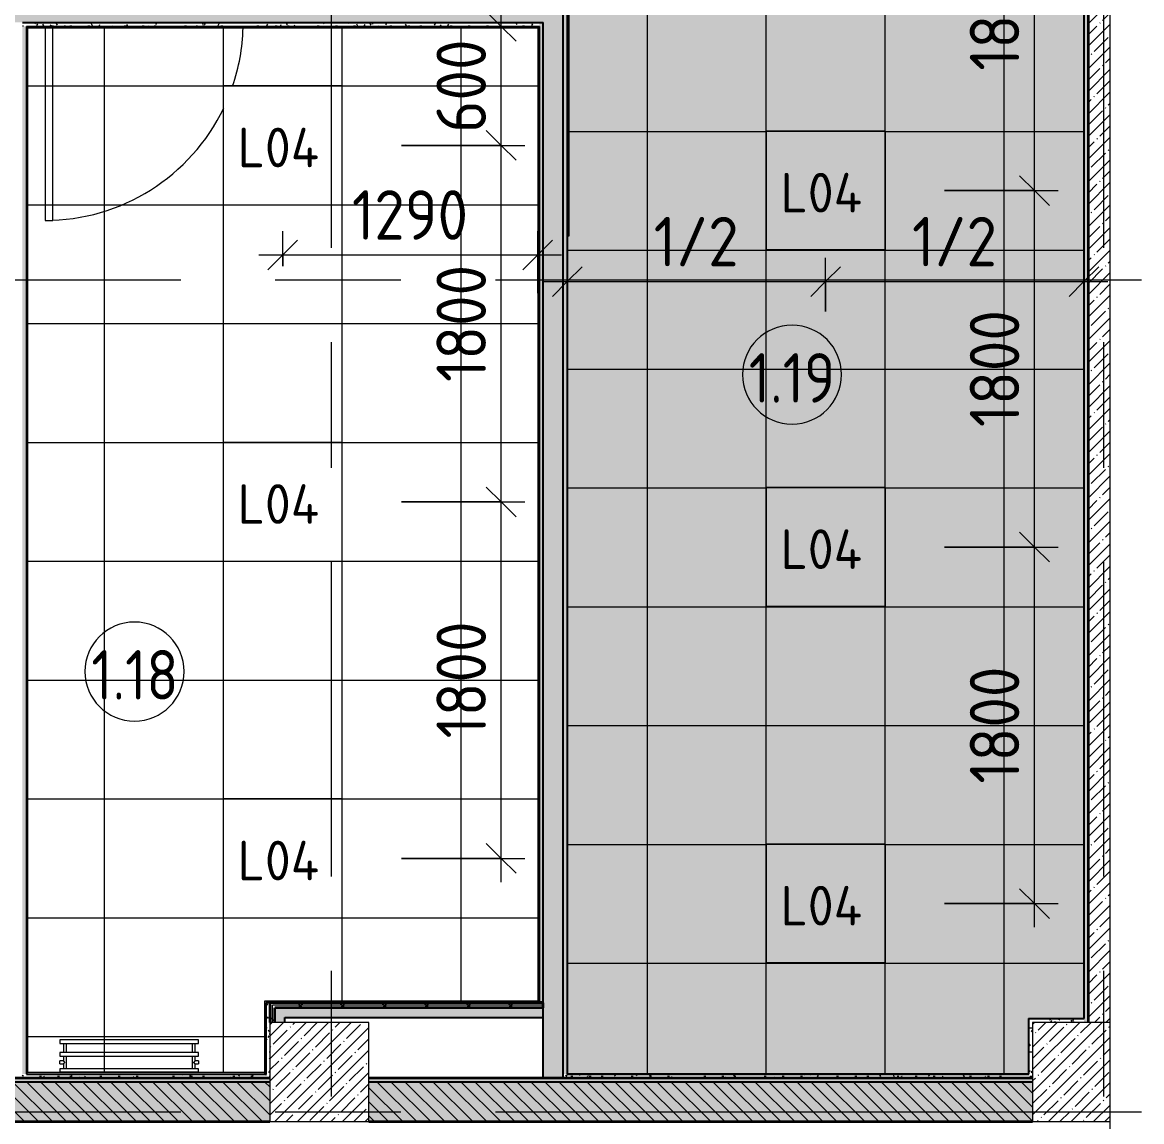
# Model space of a CAD drawing. Header units: millimetres. Extents: x 35802 to 233035, y -8553 to 29000.
# Drawn here: x 79100 to 84750, y 3550 to 9100 of the extents above; entities that cross this region are included whole.
import ezdxf

# ---------------------------------------------------------------- set-up
doc = ezdxf.new("R2010")
doc.units = ezdxf.units.MM
doc.linetypes.add('Осевая', pattern=[3175, 635, -476.25, 1587.5, -476.25])
for name, color, linetype, lineweight in [('A-ANNO-DIMS', 7, 'Continuous', 9), ('A-ANNO-DIMS-100', 7, 'Continuous', 9), ('A-ANNO-NOTE', 7, 'Continuous', 9), ('A-AREA-IDEN', 7, 'Continuous', 9), ('A-CLNG-PATT', 7, 'Continuous', 9), ('A-DETL-GENF', 7, 'Continuous', 9), ('A-DOOR', 7, 'Continuous', 9), ('A-DOOR-1', 7, 'Continuous', 13), ('A-WALL', 7, 'Continuous', 9), ('E-LITE-EQPM-IDEN', 7, 'Continuous', 9), ('I-WALL', 7, 'Continuous', 9), ('M-EQPM', 7, 'Continuous', 9), ('S-COLS', 7, 'Continuous', 9), ('Оси', 7, 'Continuous', 9), ('Оси-2', 7, 'Осевая', 9)]:
    doc.layers.add(name, color=color, linetype=linetype, lineweight=lineweight)
for name, color, linetype, lineweight, true_color in [('A-WALL-1', 7, 'Continuous', 35, 0x3c3c3c), ('A-WALL-2', 7, 'Continuous', 25, 0x3c3c3c), ('A-WALL-FNSH-2', 7, 'Continuous', 13, 0x3c3c3c), ('E-LITE-EQPM-1', 1, 'Continuous', 9, 0xff0000)]:
    doc.layers.add(name, color=color, linetype=linetype, lineweight=lineweight, true_color=true_color)
doc.styles.add('GOST Common', font='GOST_Common.ttf', dxfattribs={"height": 200})
doc.styles.add('GOST Common_1', font='GOST_Common.ttf', dxfattribs={"width": 0.9, "height": 250})
doc.styles.add('ISOCPEUR', font='isocpeur.ttf', dxfattribs={"width": 0.9, "height": 250})
doc.dimstyles.new('ISO-2_5_0_9К_БОЛЬШОЙ', dxfattribs={"dimscale": 304.8, "dimtxt": 248.995294, "dimasz": 0.492126, "dimexe": 0.393701, "dimexo": 0.984252, "dimgap": 0, "dimtad": 1, "dimdec": 0, "dimrnd": 10, "dimzin": 0, "dimdsep": 46, "dimtxsty": 'ISOCPEUR', "dimblk1": 'OBLIQUE', "dimblk2": 'OBLIQUE', "dimsah": 1, "dimcen": 0.09, "dimdle": 0.393701, "dimazin": 0, "dimtfac": 1, "dimtdec": 4, "dimtix": 1, "dimtmove": 0, "dimatfit": 3, "dimfxl": 1, "dimtvp": 1, "dimtolj": 1, "dimtzin": 0, "dimarcsym": 2})
pattern_1 = [(135, (0, 0), (-75.43415, -75.43415), [106.68, -17.78, 3.556, -17.78]), (135, (0, 75.39), (-75.43415, -75.43415), []), (50, (0, 0), (127.52922, -11.15758), [13.335, -146.685]), (355, (0, 0), (-24.66966, 133.74002), [10.668, -117.348]), (100.451, (10.63, -0.93), (102.85973, 122.58178), [11.333, -124.663]), (46.184, (0, 35.56), (189.75516, -29.43036), [20.002, -220.027]), (96.636, (15.81, 33.1), (166.1822, 173.1996), [17, -186.995]), (351.184, (0, 35.56), (166.18393, 173.19757), [16.002, -176.022]), (21, (17.78, 26.67), (106.13027, -71.58603), [13.335, -146.685]), (326, (17.78, 26.67), (43.26188, 128.93175), [10.668, -117.348]), (71.451, (26.62, 20.7), (149.39198, 57.34505), [11.333, -124.663]), (37.5, (0, 0), (2.162228, 59.188357), [3.353, -112.573, 3.353, -115.773, -117.792]), (37.5, (0, 0), (2.162228, 59.188357), [-235.052, 3.353, -114.44]), (7.5, (0, 0), (46.773857, 70.12615), [3.353, -64.567, 3.353, -109.906, -44.894]), (7.5, (0, 0), (46.773857, 70.12615), [-181.178, 3.353, -41.542]), (327.5, (-39.65, 0), (94.91367, -4.010093), [3.353, -41.097, 3.353, -135.331, -184.023]), (327.5, (-39.65, 0), (94.91367, -4.010093), [-183.134, 3.353, -180.67]), (317.5, (-57.43, 0), (103.69057, 17.79882), [3.353, -54.432, 3.353, -88.748, -130.683]), (317.5, (-57.43, 0), (103.69057, 17.79882), [-149.885, 3.353, -127.33])]
pattern_2 = [(45, (0, 0), (-57.02463, 57.02463), []), (45, (57.025, 0), (-57.02463, 57.02463), [100.806, -20.161, 3.353, -16.808])]
pattern_3 = [(0, (0, 0), (121.92, 30.48), [10.058, -81.382, 10.058, -81.382, -487.68]), (0, (0, 0), (121.92, 30.48), [-182.88, 10.058, -172.822, 10.058, -81.382, -213.36]), (0, (0, 0), (121.92, 30.48), [-457.2, 10.058, -50.902, 10.058, -142.342]), (120, (45.72, 15.24), (-87.356454, 90.345817), [10.058, -81.382, 10.058, -81.382, -487.68]), (120, (45.72, 15.24), (-87.356454, 90.345817), [-182.88, 10.058, -172.822, 10.058, -81.382, -213.36]), (120, (45.72, 15.24), (-87.356454, 90.345817), [-457.2, 10.058, -50.902, 10.058, -142.342]), (240, (60.96, 76.2), (-34.563546, -120.825817), [10.058, -81.382, 10.058, -81.382, -487.68]), (240, (60.96, 76.2), (-34.563546, -120.825817), [-182.88, 10.058, -172.822, 10.058, -81.382, -213.36]), (240, (60.96, 76.2), (-34.563546, -120.825817), [-457.2, 10.058, -50.902, 10.058, -142.342])]
pattern_4 = [(45, (0, 0), (-106.06602, 106.06602), []), (135, (0, 0), (-106.06602, -106.06602), [])]

# ---------------------------------------------------------------- blocks, each defined once
blk = doc.blocks.new('BSC_Колонна _Прямоугольная - 500х500-V12-План расстановки осветительного оборудования 1 этажа в осях 12-23')
at = {"layer": 'S-COLS'}
h = blk.add_hatch(dxfattribs=at)
h.set_pattern_fill('FP_14', color=256, style=0, pattern_type=2)
h.set_pattern_definition([(45, (-80600, -3800), (-57.02463, 57.02463), []), (45, (-80542.975, -3800), (-57.02463, 57.02463), [100.806, -20.161, 3.353, -16.808])])
h.paths.add_polyline_path([(-250, -250), (250, -250), (250, 250), (-250, 250), (-250, 16.1)])
for p, q in [((250, 250), (-250, 250)), ((-250, 250), (-250, -250)), ((250, -250), (250, 250)), ((-250, -250), (250, -250))]:
    blk.add_line(p, q, dxfattribs=at)
blk = doc.blocks.new('110_Дверь_СКБ_1Ст_Внутренняя1 - Д-4 _л_ 1100x2100h_су мгн-33293497-План расстановки осветительного оборудования 1 этажа в осях 12-23')
at = {"layer": 'A-DOOR'}
for start, end in [(90, 154.3703), (161.2349, 178.3911)]:
    blk.add_arc((512.5, 50), 1000, start, end, dxfattribs=at)
at = {"layer": 'A-DOOR-1'}
for p, q in [((512.5, 1050), (472.5, 1050)), ((472.5, 1050), (472.5, 78)), ((512.5, 78), (512.5, 1050))]:
    blk.add_line(p, q, dxfattribs=at)
blk = doc.blocks.new('BSC_Колонна _Прямоугольная - 500х500-V46-План расстановки осветительного оборудования 1 этажа в осях 12-23')
at = {"layer": 'S-COLS'}
h = blk.add_hatch(dxfattribs=at)
h.set_pattern_fill('FP_63', color=256, style=0, pattern_type=2)
h.set_pattern_definition([(45, (-84450, -3800), (-57.02463, 57.02463), []), (45, (-84392.975, -3800), (-57.02463, 57.02463), [100.806, -20.161, 3.353, -16.808])])
h.paths.add_polyline_path([(-250, -250), (140, -250), (140, 250), (-250, 250), (-250, 16.1)])
for p, q in [((140, 250), (-250, 250)), ((-250, 250), (-250, -250)), ((-250, -250), (140, -250))]:
    blk.add_line(p, q, dxfattribs=at)
blk = doc.blocks.new('TLGD - TLGD01 OL ECP-31314376-План расстановки осветительного оборудования 1 этажа в осях 12-23')
at = {"layer": 'E-LITE-EQPM-1'}
for p, q in [((300, 300), (-300, 300)), ((-300, 300), (-300, -300)), ((300, 300), (-300, 300)), ((-300, 300), (-300, -300)), ((300, -300), (300, 300)), ((300, -300), (300, 300)), ((-300, -300), (300, -300)), ((-300, -300), (300, -300))]:
    blk.add_line(p, q, dxfattribs=at)
blk = doc.blocks.new('TLGD - TLGD01 OL ECP-V49-План расстановки осветительного оборудования 1 этажа в осях 12-23')
at = {"layer": 'E-LITE-EQPM-1'}
for p, q in [((300, 300), (-300, 300)), ((-300, 300), (-300, -300)), ((300, 300), (-300, 300)), ((-300, 300), (-300, -300)), ((300, -300), (300, 300)), ((300, -300), (300, 300)), ((-300, -300), (300, -300))]:
    blk.add_line(p, q, dxfattribs=at)
blk = doc.blocks.new('radiator_prado_classic_z_tip_30_po exemplyaru - Classic Z Тип 30-500-30677900-План расстановки осветительного оборудования 1 этажа в осях 12-23')
at = {"layer": 'M-EQPM'}
for p, q in [((0, 228), (0, 210)), ((700, 228), (0, 228)), ((700, 210), (700, 228)), ((0, 210), (700, 210)), ((17.5, 210), (17.5, 164)), ((32.5, 164), (32.5, 210)), ((667.5, 210), (667.5, 164)), ((682.5, 164), (682.5, 210)), ((700, 164), (0, 164)), ((0, 164), (0, 146)), ((0, 146), (700, 146)), ((17.5, 121.5), (0, 121.5)), ((17.5, 121.5), (0, 121.5)), ((0, 121.5), (0, 121.2)), ((0, 106.5), (0, 121.5)), ((0, 121.2), (0, 121.2)), ((17.5, 146), (17.5, 121.5)), ((32.5, 82), (32.5, 146)), ((667.5, 146), (667.5, 82)), ((682.5, 121.5), (682.5, 146)), ((700, 121.5), (682.5, 121.5)), ((700, 121.5), (682.5, 121.5)), ((700, 146), (700, 164)), ((700, 121.5), (700, 106.5)), ((700, 121.2), (700, 121.5)), ((700, 121.5), (700, 121.2)), ((700, 121.2), (700, 121.5)), ((0, 106.8), (0, 106.5)), ((0, 106.8), (0, 106.8)), ((0, 106.5), (17.5, 106.5)), ((0, 106.5), (17.5, 106.5)), ((700, 82), (0, 82)), ((0, 82), (0, 64)), ((700, 64), (0, 64)), ((17.5, 106.5), (17.5, 82)), ((682.5, 82), (682.5, 106.5)), ((682.5, 106.5), (700, 106.5)), ((682.5, 106.5), (700, 106.5)), ((700, 106.5), (700, 106.8)), ((700, 106.8), (700, 106.5)), ((700, 106.5), (700, 106.8)), ((700, 64), (700, 82))]:
    blk.add_line(p, q, dxfattribs=at)
for points, knots in [([(25, 114), (24.5, 114.5), (23.6, 115.4), (22.4, 116.6), (21.6, 117.4), (21.1, 117.9), (20.8, 118.2), (20.5, 118.5), (20.2, 118.8), (19.8, 119.1), (19.6, 119.4), (19.3, 119.7), (19, 120), (18.7, 120.3), (18.5, 120.5), (18.3, 120.7), (18.1, 120.9), (17.9, 121.1), (17.8, 121.2), (17.7, 121.3), (17.5, 121.5), (17.5, 121.5), (17.5, 121.5)], [0, 0, 0, 0, 0.142857, 0.285714, 0.357143, 0.392857, 0.428571, 0.464286, 0.5, 0.535714, 0.571429, 0.607143, 0.642857, 0.678571, 0.714286, 0.75, 0.785714, 0.821429, 0.857143, 0.892857, 0.928571, 1, 1, 1, 1]), ([(675, 114), (675.5, 114.5), (676.4, 115.4), (677.6, 116.6), (678.4, 117.4), (678.9, 117.9), (679.2, 118.2), (679.5, 118.5), (679.8, 118.8), (680.1, 119.2), (680.4, 119.4), (680.7, 119.7), (681, 120), (681.3, 120.3), (681.5, 120.5), (681.7, 120.7), (681.9, 120.9), (682.1, 121.1), (682.2, 121.2), (682.3, 121.3), (682.5, 121.5), (682.5, 121.5), (682.5, 121.5)], [0, 0, 0, 0, 0.142857, 0.285714, 0.357143, 0.392857, 0.428571, 0.464286, 0.5, 0.535714, 0.571429, 0.607143, 0.642857, 0.678571, 0.714286, 0.75, 0.785714, 0.821429, 0.857143, 0.892857, 0.928571, 1, 1, 1, 1]), ([(682.5, 106.5), (682.5, 106.5), (682.5, 106.5), (682.3, 106.7), (682.2, 106.8), (682.1, 106.9), (681.9, 107.1), (681.7, 107.3), (681.5, 107.5), (681.3, 107.7), (681, 108), (680.7, 108.3), (680.4, 108.6), (680.1, 108.8), (679.7, 109.3), (679.3, 109.7), (678.9, 110.1), (678.4, 110.6), (677.6, 111.4), (676.4, 112.6), (675.5, 113.5), (675, 114)], [0, 0, 0, 0, 0.071429, 0.107143, 0.142857, 0.178571, 0.214286, 0.25, 0.285714, 0.321429, 0.357143, 0.392857, 0.428571, 0.464286, 0.5, 0.571429, 0.607143, 0.642857, 0.714286, 0.857143, 1, 1, 1, 1]), ([(17.5, 106.5), (17.5, 106.5), (17.5, 106.5), (17.7, 106.7), (17.8, 106.8), (17.9, 106.9), (18.1, 107.1), (18.3, 107.3), (18.5, 107.5), (18.7, 107.7), (19, 108), (19.3, 108.3), (19.6, 108.6), (19.8, 108.9), (20.3, 109.3), (20.7, 109.7), (21.1, 110.1), (21.6, 110.6), (22.3, 111.3), (23, 112), (23.4, 112.4)], [0, 0, 0, 0, 0.0714286, 0.1071429, 0.1428571, 0.1785714, 0.2142857, 0.25, 0.2857143, 0.3214286, 0.3571429, 0.3928571, 0.4285714, 0.4642857, 0.5, 0.5714286, 0.6071429, 0.6428571, 0.7142857, 0.8440938, 0.8440938, 0.8440938, 0.8440938])]:
    blk.add_open_spline(points, degree=3, knots=knots, dxfattribs=at)
blk.add_open_spline([(23.6, 112.6), (24, 113), (24.5, 113.5), (25, 114)], degree=3, dxfattribs=at)
blk = doc.blocks.new('DET_L_Линия разрыва - М100-30654842-План расстановки осветительного оборудования 1 этажа в осях 12-23')
at = {"layer": 'A-DETL-GENF'}
blk.add_line((11739.9, 0), (0, 0), dxfattribs=at)
blk = doc.blocks.new('Марка_Помещения - Номер-25198446-План расстановки осветительного оборудования 1 этажа в осях 12-23')
at = {"layer": 'A-AREA-IDEN'}
for start, end in [(360, 180), (180, 360)]:
    blk.add_arc((0, 0), 2.5, start, end, dxfattribs=at)
blk = doc.blocks.new('DIMBLOCK213-План расстановки осветительного оборудования 1 этажа в осях 12-23')
at = {"layer": 'A-ANNO-DIMS-100'}
for p, q in [((80414.7, 7869), (80414.7, 8046)), ((81702, 7732), (81702, 8046)), ((80294.7, 7926), (81822, 7926)), ((80414.7, 7926), (80414.7, 7869)), ((81702, 7926), (81702, 7732))]:
    blk.add_line(p, q, dxfattribs=at)
at = {"layer": 'A-ANNO-DIMS-100', "lineweight": 20}
for p, q in [((80414.7, 7926), (80489.7, 8001)), ((81702, 7926), (81777, 8001)), ((80414.7, 7926), (80339.7, 7851)), ((81702, 7926), (81627, 7851))]:
    blk.add_line(p, q, dxfattribs=at)
at = {"layer": 'A-ANNO-DIMS-100', "color": 0, "insert": (80763.9, 8252.6), "char_height": 250, "width": 706.764, "attachment_point": 1, "line_spacing_factor": 1.149209, "style": 'ISOCPEUR'}
blk.add_mtext('1290', dxfattribs=at)
blk = doc.blocks.new('_Oblique')
at = {"color": 0, "linetype": 'ByBlock', "lineweight": -2}
blk.add_line((-0.5, -0.5), (0.5, 0.5), dxfattribs=at)
blk = doc.blocks.new('DIMBLOCK214-План расстановки осветительного оборудования 1 этажа в осях 12-23')
at = {"layer": 'A-ANNO-DIMS-100', "lineweight": 20}
for p, q in [((81517.3, 6679), (81442.3, 6754)), ((81517.3, 6679), (81592.3, 6604)), ((81517.3, 4879), (81442.3, 4954)), ((81517.3, 4879), (81592.3, 4804))]:
    blk.add_line(p, q, dxfattribs=at)
at = {"layer": 'A-ANNO-DIMS-100'}
for p, q in [((81014.7, 6679), (81637.3, 6679)), ((81517.3, 6679), (81014.7, 6679)), ((81517.3, 4759), (81517.3, 6679)), ((81014.7, 4879), (81637.3, 4879)), ((81517.3, 4879), (81014.7, 4879))]:
    blk.add_line(p, q, dxfattribs=at)
at = {"layer": 'A-ANNO-DIMS-100', "color": 0, "insert": (81190.7, 5484.5), "char_height": 250, "width": 706.764, "attachment_point": 1, "rotation": 90, "line_spacing_factor": 1.149209, "style": 'ISOCPEUR'}
blk.add_mtext('1800', dxfattribs=at)
blk = doc.blocks.new('DIMBLOCK215-План расстановки осветительного оборудования 1 этажа в осях 12-23')
at = {"layer": 'A-ANNO-DIMS-100', "lineweight": 20}
for p, q in [((81517.3, 8479), (81442.3, 8554)), ((81517.3, 8479), (81592.3, 8404)), ((81517.3, 6679), (81442.3, 6754)), ((81517.3, 6679), (81592.3, 6604))]:
    blk.add_line(p, q, dxfattribs=at)
at = {"layer": 'A-ANNO-DIMS-100'}
for p, q in [((81014.7, 8479), (81637.3, 8479)), ((81517.3, 8479), (81014.7, 8479)), ((81517.3, 6679), (81517.3, 8479)), ((81014.7, 6679), (81637.3, 6679)), ((81517.3, 6679), (81014.7, 6679))]:
    blk.add_line(p, q, dxfattribs=at)
at = {"layer": 'A-ANNO-DIMS-100', "color": 0, "insert": (81190.7, 7284.5), "char_height": 250, "width": 706.764, "attachment_point": 1, "rotation": 90, "line_spacing_factor": 1.149209, "style": 'ISOCPEUR'}
blk.add_mtext('1800', dxfattribs=at)
blk = doc.blocks.new('DIMBLOCK216-План расстановки осветительного оборудования 1 этажа в осях 12-23')
at = {"layer": 'A-ANNO-DIMS-100', "lineweight": 20}
for p, q in [((81517.3, 9080), (81442.3, 9155)), ((81517.3, 9080), (81592.3, 9005)), ((81517.3, 8479), (81442.3, 8554)), ((81517.3, 8479), (81592.3, 8404))]:
    blk.add_line(p, q, dxfattribs=at)
at = {"layer": 'A-ANNO-DIMS-100'}
for p, q in [((81517.3, 8479), (81517.3, 9200)), ((81711.2, 9080), (81397.3, 9080)), ((81517.3, 9080), (81711.2, 9080)), ((81014.7, 8479), (81637.3, 8479)), ((81517.3, 8479), (81014.7, 8479))]:
    blk.add_line(p, q, dxfattribs=at)
at = {"layer": 'A-ANNO-DIMS-100', "color": 0, "insert": (81190.7, 8542.5), "char_height": 250, "width": 568.858, "attachment_point": 1, "rotation": 90, "line_spacing_factor": 1.149209, "style": 'ISOCPEUR'}
blk.add_mtext('600', dxfattribs=at)
blk = doc.blocks.new('DIMBLOCK217-План расстановки осветительного оборудования 1 этажа в осях 12-23')
at = {"layer": 'A-ANNO-DIMS-100'}
for p, q in [((81851, 7597.6), (81851, 7911.5)), ((83155, 7641), (83155, 7911.5)), ((81731, 7791.5), (83155, 7791.5)), ((81851, 7791.5), (81851, 7597.6)), ((83155, 7791.5), (83155, 7641))]:
    blk.add_line(p, q, dxfattribs=at)
at = {"layer": 'A-ANNO-DIMS-100', "lineweight": 20}
for p, q in [((81851, 7791.5), (81926, 7866.5)), ((83155, 7791.5), (83230, 7866.5)), ((81851, 7791.5), (81776, 7716.5)), ((83155, 7791.5), (83080, 7716.5))]:
    blk.add_line(p, q, dxfattribs=at)
at = {"layer": 'A-ANNO-DIMS-100', "color": 0, "insert": (82287.5, 8118.1), "char_height": 250, "width": 517.144, "attachment_point": 1, "line_spacing_factor": 1.149209, "style": 'ISOCPEUR'}
blk.add_mtext('1/2', dxfattribs=at)
blk = doc.blocks.new('DIMBLOCK218-План расстановки осветительного оборудования 1 этажа в осях 12-23')
at = {"layer": 'A-ANNO-DIMS-100'}
for p, q in [((83155, 7641), (83155, 7911.5)), ((84459, 7597.6), (84459, 7911.5)), ((83155, 7791.5), (84579, 7791.5)), ((83155, 7791.5), (83155, 7641)), ((84459, 7791.5), (84459, 7597.6))]:
    blk.add_line(p, q, dxfattribs=at)
at = {"layer": 'A-ANNO-DIMS-100', "lineweight": 20}
for p, q in [((83155, 7791.5), (83230, 7866.5)), ((84459, 7791.5), (84534, 7866.5)), ((83155, 7791.5), (83080, 7716.5)), ((84459, 7791.5), (84384, 7716.5))]:
    blk.add_line(p, q, dxfattribs=at)
at = {"layer": 'A-ANNO-DIMS-100', "color": 0, "insert": (83591.5, 8118.1), "char_height": 250, "width": 517.144, "attachment_point": 1, "line_spacing_factor": 1.149209, "style": 'ISOCPEUR'}
blk.add_mtext('1/2', dxfattribs=at)
blk = doc.blocks.new('DIMBLOCK219-План расстановки осветительного оборудования 1 этажа в осях 12-23')
at = {"layer": 'A-ANNO-DIMS-100', "lineweight": 20}
for p, q in [((84209.3, 6451), (84134.3, 6526)), ((84209.3, 6451), (84284.3, 6376)), ((84209.3, 4651), (84134.3, 4726)), ((84209.3, 4651), (84284.3, 4576))]:
    blk.add_line(p, q, dxfattribs=at)
at = {"layer": 'A-ANNO-DIMS-100'}
for p, q in [((83755, 6451), (84329.3, 6451)), ((84209.3, 6451), (83755, 6451)), ((84209.3, 4531), (84209.3, 6451)), ((83755, 4651), (84329.3, 4651)), ((84209.3, 4651), (83755, 4651))]:
    blk.add_line(p, q, dxfattribs=at)
at = {"layer": 'A-ANNO-DIMS-100', "color": 0, "insert": (83882.7, 5256.5), "char_height": 250, "width": 706.764, "attachment_point": 1, "rotation": 90, "line_spacing_factor": 1.149209, "style": 'ISOCPEUR'}
blk.add_mtext('1800', dxfattribs=at)
blk = doc.blocks.new('DIMBLOCK220-План расстановки осветительного оборудования 1 этажа в осях 12-23')
at = {"layer": 'A-ANNO-DIMS-100', "lineweight": 20}
for p, q in [((84209.3, 8251), (84134.3, 8326)), ((84209.3, 8251), (84284.3, 8176)), ((84209.3, 6451), (84134.3, 6526)), ((84209.3, 6451), (84284.3, 6376))]:
    blk.add_line(p, q, dxfattribs=at)
at = {"layer": 'A-ANNO-DIMS-100'}
for p, q in [((83755, 8251), (84329.3, 8251)), ((84209.3, 8251), (83755, 8251)), ((84209.3, 6451), (84209.3, 8251)), ((83755, 6451), (84329.3, 6451)), ((84209.3, 6451), (83755, 6451))]:
    blk.add_line(p, q, dxfattribs=at)
at = {"layer": 'A-ANNO-DIMS-100', "color": 0, "insert": (83882.7, 7056.5), "char_height": 250, "width": 706.764, "attachment_point": 1, "rotation": 90, "line_spacing_factor": 1.149209, "style": 'ISOCPEUR'}
blk.add_mtext('1800', dxfattribs=at)
blk = doc.blocks.new('DIMBLOCK221-План расстановки осветительного оборудования 1 этажа в осях 12-23')
at = {"layer": 'A-ANNO-DIMS-100', "lineweight": 20}
for p, q in [((84209.3, 10049.5), (84134.3, 10124.5)), ((84209.3, 10049.5), (84284.3, 9974.5)), ((84209.3, 8251), (84134.3, 8326)), ((84209.3, 8251), (84284.3, 8176))]:
    blk.add_line(p, q, dxfattribs=at)
at = {"layer": 'A-ANNO-DIMS-100'}
for p, q in [((83755, 10049.5), (84329.3, 10049.5)), ((84209.3, 10049.5), (83755, 10049.5)), ((84209.3, 8251), (84209.3, 10049.5)), ((83755, 8251), (84329.3, 8251)), ((84209.3, 8251), (83755, 8251))]:
    blk.add_line(p, q, dxfattribs=at)
at = {"layer": 'A-ANNO-DIMS-100', "color": 0, "insert": (83882.7, 8855.8), "char_height": 250, "width": 706.764, "attachment_point": 1, "rotation": 90, "line_spacing_factor": 1.149209, "style": 'ISOCPEUR'}
blk.add_mtext('1800', dxfattribs=at)

msp = doc.modelspace()

# ---------------------------------------------------------------- hatches: boundary and pattern name
at = {"layer": 'A-ANNO-NOTE'}
for points in [[(84179, 3790), (84180, 3790), (84180, 4070), (84460, 4070), (84460, 10880), (80770, 10880), (80771, 9220), (81850, 9220), (81850, 3790), (83263.9, 3790)], [(82855, 7951), (82855, 8551), (83455, 8551), (83455, 7951)], [(83263.9, 6151), (82855, 6151), (82855, 6751), (83455, 6751), (83455, 6151)], [(83455, 4351), (82855, 4351), (82855, 4951), (83455, 4951), (83455, 4850.3)]]:
    msp.add_hatch(color=256, dxfattribs=at).paths.add_polyline_path(points)
at = {"layer": 'A-CLNG-PATT'}
h = msp.add_hatch(dxfattribs=at)
h.set_pattern_fill('FP_73', color=256, style=0, pattern_type=2)
h.set_pattern_definition([(270, (82855, 7349.5), (600, 4e-14), []), (0, (82855, 7349.5), (0, 600), [])])
h.paths.add_polyline_path([(84179, 3790), (84180, 3790), (84180, 4070), (84460, 4070), (84460, 10880), (80770, 10880), (80771, 9220), (81850, 9220), (81850, 3790), (83263.9, 3790)])
h.paths.add_polyline_path([(83455, 4351), (82855, 4351), (82855, 4951), (83455, 4951), (83455, 4850.3)])
h.paths.add_polyline_path([(83263.9, 6151), (82855, 6151), (82855, 6751), (83455, 6751), (83455, 6151)])
h.paths.add_polyline_path([(83455, 7951), (82855, 7951), (82855, 8551), (83455, 8551)])
h.paths.add_polyline_path([(83263.9, 9749.5), (82855, 9749.5), (82855, 10351), (83455, 10351), (83455, 9749.5)])
h = msp.add_hatch(dxfattribs=at)
h.set_pattern_fill('FP_72', color=256, style=0, pattern_type=2)
h.set_pattern_definition([(270, (80714.74, 6379), (600, 4e-14), []), (0, (80714.74, 6379), (0, 600), [])])
h.paths.add_polyline_path([(79147.4, 3798), (80322, 3798), (80322, 4158), (81702, 4158.3), (81701.2, 9072), (79128.5, 9072), (79128.5, 3798), (79130.6, 3798)])
h.paths.add_polyline_path([(80714.7, 4579), (80114.7, 4579), (80114.7, 5179), (80714.7, 5179), (80714.7, 4850.3)])
h.paths.add_polyline_path([(80114.7, 6379), (80114.7, 6979), (80714.7, 6979), (80714.7, 6379)])
h.paths.add_polyline_path([(80714.7, 8179), (80114.7, 8179), (80114.7, 8779), (80714.7, 8779)])
at = {"layer": 'A-WALL'}
h = msp.add_hatch(dxfattribs=at)
h.set_pattern_fill('FP_34', color=256, style=0, pattern_type=2)
h.set_pattern_definition([(135, (0, 0), (-35.35534, -35.35534), [])])
h.paths.add_polyline_path([(84200, 3550), (84200, 3750), (80850, 3750), (80850, 3550), (83263.9, 3550)])
h.paths.add_polyline_path([(80350, 3550), (80350, 3750), (75980, 3750), (75980, 3550), (79636.4, 3550)])
at = {"layer": 'I-WALL'}
h = msp.add_hatch(dxfattribs=at)
h.set_pattern_fill('FP_67', color=256, style=0, pattern_type=2)
h.set_pattern_definition(pattern_3)
h.paths.add_polyline_path([(84480, 4050), (84480, 10880), (84460, 10879), (84460, 4050)])
h = msp.add_hatch(dxfattribs=at)
h.set_pattern_fill('FP_1', color=256, style=0, pattern_type=2)
h.set_pattern_definition(pattern_2)
h.paths.add_polyline_path([(84590, 4050), (84590, 10900), (84480, 10900), (84480, 4050)])
h = msp.add_hatch(dxfattribs=at)
h.set_pattern_fill('FP_67', color=256, style=0, pattern_type=2)
h.set_pattern_definition(pattern_3)
h.paths.add_polyline_path([(81850, 3790), (81850, 9220), (81830, 9220), (81830, 3790)])
h = msp.add_hatch(dxfattribs=at)
h.set_pattern_fill('FP_21', color=256, style=0, pattern_type=2)
h.set_pattern_definition(pattern_1)
h.paths.add_polyline_path([(81812.9, 9100), (81830, 9100), (81830, 9200), (75700, 9200), (75700, 9100), (81730, 9100)])
h = msp.add_hatch(dxfattribs=at)
h.set_pattern_fill('FP_67', color=256, style=0, pattern_type=2)
h.set_pattern_definition(pattern_3)
h.paths.add_polyline_path([(81689.1, 9080), (81710, 9080), (81710, 9100), (79100.5, 9100), (79100.5, 9080), (81087.4, 9080)])
h = msp.add_hatch(dxfattribs=at)
h.set_pattern_fill('FP_67', color=256, style=0, pattern_type=2)
h.set_pattern_definition(pattern_3)
h.paths.add_polyline_path([(81710, 4155.5), (81730, 4155.5), (81730, 9100), (81710, 9100), (81710, 4850.3)])
h = msp.add_hatch(dxfattribs=at)
h.set_pattern_fill('FP_21', color=256, style=0, pattern_type=2)
h.set_pattern_definition(pattern_1)
h.paths.add_polyline_path([(81812.9, 3770), (81830, 3770), (81830, 9100), (81730, 9100), (81730, 3770)])
h = msp.add_hatch(dxfattribs=at)
h.set_pattern_fill('FP_67', color=256, style=0, pattern_type=2)
h.set_pattern_definition(pattern_3)
h.paths.add_polyline_path([(79100.5, 3790), (79120.5, 3790), (79120.5, 9080), (79100.5, 9080), (79100.5, 3816.1)])
h = msp.add_hatch(dxfattribs=at)
h.set_pattern_fill('FP_67', color=256, style=0, pattern_type=2)
h.set_pattern_definition(pattern_3)
h.paths.add_polyline_path([(80350, 3790), (80350, 4150), (80330, 4150), (80330, 3790)])
h = msp.add_hatch(dxfattribs=at)
h.set_pattern_fill('FP_74', color=256, style=0, pattern_type=2)
h.set_pattern_definition(pattern_4)
h.paths.add_polyline_path([(80362.5, 4050), (80361.9, 4150), (80350, 4150), (80350, 4050), (80361.9, 4050)])
h = msp.add_hatch(dxfattribs=at)
h.set_pattern_fill('FP_74', color=256, style=0, pattern_type=2)
h.set_pattern_definition(pattern_4)
h.paths.add_polyline_path([(81730, 4137.5), (81730, 4150), (80362.5, 4150), (80362.5, 4137.5), (80425, 4137.5)])
h = msp.add_hatch(dxfattribs=at)
h.set_pattern_fill('FP_74', color=256, style=0, pattern_type=2)
h.set_pattern_definition(pattern_4)
h.paths.add_polyline_path([(80375, 4050), (80375, 4137.5), (80362.5, 4137.5), (80362.5, 4050)])
h = msp.add_hatch(dxfattribs=at)
h.set_pattern_fill('FP_74', color=256, style=0, pattern_type=2)
h.set_pattern_definition(pattern_4)
h.paths.add_polyline_path([(81730, 4125), (81730, 4137.5), (80375, 4137.5), (80375, 4125), (80425, 4125)])
for points in [[(80425, 4050), (80425, 4125), (80375, 4125), (80375, 4050)], [(81730, 4075), (81730, 4125), (80425, 4125), (80425, 4075)]]:
    msp.add_hatch(color=256, dxfattribs=at).paths.add_polyline_path(points)
h = msp.add_hatch(dxfattribs=at)
h.set_pattern_fill('FP_67', color=256, style=0, pattern_type=2)
h.set_pattern_definition(pattern_3)
h.paths.add_polyline_path([(84200, 4050), (84460, 4050), (84459, 4070), (84180, 4070), (84180, 4050)])
h = msp.add_hatch(dxfattribs=at)
h.set_pattern_fill('FP_67', color=256, style=0, pattern_type=2)
h.set_pattern_definition(pattern_3)
h.paths.add_polyline_path([(84200, 3770), (84200, 4050), (84180, 4050), (84180, 3770)])
h = msp.add_hatch(dxfattribs=at)
h.set_pattern_fill('FP_67', color=256, style=0, pattern_type=2)
h.set_pattern_definition(pattern_3)
h.paths.add_polyline_path([(80350, 3770), (80350, 3790), (79100.5, 3790), (79100.5, 3770), (79636.4, 3770)])
h = msp.add_hatch(dxfattribs=at)
h.set_pattern_fill('FP_67', color=256, style=0, pattern_type=2)
h.set_pattern_definition(pattern_3)
h.paths.add_polyline_path([(84180, 3770), (84179, 3790), (81830, 3790), (81830, 3770), (83263.9, 3770)])
h = msp.add_hatch(dxfattribs=at)
h.set_pattern_fill('FP_1', color=256, style=0, pattern_type=2)
h.set_pattern_definition(pattern_2)
h.paths.add_polyline_path([(84200, 3550), (84200, 3770), (80850, 3770), (80850, 3550), (83263.9, 3550)])
h.paths.add_polyline_path([(80350, 3550), (80350, 3770), (75980, 3770), (75980, 3550), (79636.4, 3550)])

# ---------------------------------------------------------------- linework, layer by layer
at = {"layer": 'A-ANNO-NOTE'}
for p, q in [((84460, 4070), (84460, 10880)), ((81850, 9220), (81850, 3790)), ((82855, 7951), (82855, 8551)), ((82855, 8551), (83455, 8551)), ((83455, 8551), (83455, 7951)), ((83455, 7951), (82855, 7951)), ((82855, 6151), (82855, 6751)), ((82855, 6751), (83455, 6751)), ((83455, 6751), (83455, 6151)), ((83263.9, 6151), (82855, 6151)), ((83455, 6151), (83263.9, 6151)), ((82855, 4351), (82855, 4951)), ((82855, 4951), (83455, 4951)), ((83455, 4951), (83455, 4850.3)), ((83455, 4850.3), (83455, 4351)), ((83455, 4351), (82855, 4351)), ((84180, 3790), (84180, 4070)), ((84180, 4070), (84460, 4070)), ((81850, 3790), (83263.9, 3790)), ((83263.9, 3790), (84179, 3790)), ((84179, 3790), (84180, 3790))]:
    msp.add_line(p, q, dxfattribs=at)
at = {"layer": 'A-WALL'}
for p in [(80362.5, 4050), (81730, 4137.5)]:
    msp.add_line(p, (80362.5, 4137.5), dxfattribs=at)
at = {"layer": 'A-WALL-1'}
for p, q in [((84480, 10900), (84480, 4050)), ((80350, 4150), (80350, 4050)), ((81730, 4150), (80350, 4150)), ((80375, 4050), (80375, 4125)), ((81730, 4125), (80375, 4125)), ((81730, 4125), (81730, 4150)), ((80350, 3770), (75980, 3770)), ((84200, 3770), (80850, 3770)), ((75980, 3550), (80350, 3550)), ((80850, 3550), (84200, 3550))]:
    msp.add_line(p, q, dxfattribs=at)
at = {"layer": 'A-WALL-2'}
for p, q in [((84460, 4070), (84460, 10880)), ((81850, 9220), (81850, 3790)), ((81830, 3770), (81830, 9200)), ((79100.5, 9100), (81730, 9100)), ((81730, 3770), (81730, 9100)), ((79120.5, 9080), (81710, 9080)), ((79120.5, 9080), (79120.5, 3790)), ((81710, 4155.5), (81710, 9080)), ((80350, 4150), (80330, 4150)), ((80330, 4150), (80330, 3790)), ((81710, 4155.5), (81730, 4155.5)), ((80425, 4050), (80425, 4075)), ((80425, 4075), (81730, 4075)), ((84180, 4070), (84460, 4070)), ((84180, 3790), (84180, 4070)), ((84480, 4050), (84480, 4050)), ((79120.5, 3790), (80330, 3790)), ((81850, 3790), (84180, 3790)), ((80350, 3750), (75980, 3750)), ((84200, 3750), (80850, 3750))]:
    msp.add_line(p, q, dxfattribs=at)
at = {"layer": 'A-WALL-FNSH-2'}
for p, q in [((84459, 10879), (84459, 4071)), ((81851, 3791), (81851, 9221)), ((79128.5, 9072), (81702, 9072)), ((79128.5, 3798), (79128.5, 9072)), ((81702, 9072), (81702, 4158)), ((80322, 4158), (80322, 3790)), ((81702, 4158), (80322, 4158)), ((81710, 4150), (81710, 4155.5)), ((84459, 4071), (84179, 4071)), ((84179, 4071), (84179, 3791)), ((80330, 3798), (79128.5, 3798)), ((84179, 3791), (81851, 3791))]:
    msp.add_line(p, q, dxfattribs=at)
at = {"layer": 'I-WALL'}
for p, q in [((81859, 9221), (81859, 8021)), ((81859, 8021), (81851, 8021))]:
    msp.add_line(p, q, dxfattribs=at)
at = {"layer": 'Оси'}
for p, q in [((82250, 7800), (84750, 7800)), ((82250, 3600), (84750, 3600))]:
    msp.add_line(p, q, dxfattribs=at)
at = {"layer": 'Оси-2'}
for p, q in [((80660, 501), (80660, 24890.1)), ((84560, 501), (84560, 19415.1)), ((39101.6, 7800), (82250, 7800)), ((39101.6, 3600), (82250, 3600))]:
    msp.add_line(p, q, dxfattribs=at)

# ---------------------------------------------------------------- block references
at = {"layer": 'A-AREA-IDEN', "xscale": 99.99999999999993, "yscale": 99.99999999999993, "zscale": 99.99999999999993}
for p in [(82985.4, 7321.5), (79666.4, 5822.4)]:
    msp.add_blockref('Марка_Помещения - Номер-25198446-План расстановки осветительного оборудования 1 этажа в осях 12-23', p, dxfattribs=at)
at = {"layer": 'A-DETL-GENF', "rotation": 90.00000000000031}
msp.add_blockref('DET_L_Линия разрыва - М100-30654842-План расстановки осветительного оборудования 1 этажа в осях 12-23', (84590, 3301.1), dxfattribs=at)
at = {"layer": 'A-DOOR', "rotation": 180}
msp.add_blockref('110_Дверь_СКБ_1Ст_Внутренняя1 - Д-4 _л_ 1100x2100h_су мгн-33293497-План расстановки осветительного оборудования 1 этажа в осях 12-23', (79727.5, 9150), dxfattribs=at)
at = {"layer": 'E-LITE-EQPM-1'}
for name, p in [('TLGD - TLGD01 OL ECP-31314376-План расстановки осветительного оборудования 1 этажа в осях 12-23', (80414.7, 8479)), ('TLGD - TLGD01 OL ECP-31314376-План расстановки осветительного оборудования 1 этажа в осях 12-23', (83155, 8251)), ('TLGD - TLGD01 OL ECP-31314376-План расстановки осветительного оборудования 1 этажа в осях 12-23', (80414.7, 6679)), ('TLGD - TLGD01 OL ECP-31314376-План расстановки осветительного оборудования 1 этажа в осях 12-23', (83155, 6451)), ('TLGD - TLGD01 OL ECP-V49-План расстановки осветительного оборудования 1 этажа в осях 12-23', (80414.7, 4879)), ('TLGD - TLGD01 OL ECP-31314376-План расстановки осветительного оборудования 1 этажа в осях 12-23', (83155, 4651))]:
    msp.add_blockref(name, p, dxfattribs=at)
at = {"layer": 'M-EQPM'}
msp.add_blockref('radiator_prado_classic_z_tip_30_po exemplyaru - Classic Z Тип 30-500-30677900-План расстановки осветительного оборудования 1 этажа в осях 12-23', (79290, 3735), dxfattribs=at)
at = {"layer": 'S-COLS'}
for name, p in [('BSC_Колонна _Прямоугольная - 500х500-V12-План расстановки осветительного оборудования 1 этажа в осях 12-23', (80600, 3800)), ('BSC_Колонна _Прямоугольная - 500х500-V46-План расстановки осветительного оборудования 1 этажа в осях 12-23', (84450, 3800))]:
    msp.add_blockref(name, p, dxfattribs=at)

# ---------------------------------------------------------------- texts
at = {"layer": 'A-AREA-IDEN', "char_height": 250, "width": 548.354, "attachment_point": 1, "style": 'GOST Common_1'}
for s, insert in [('1.19', (82767.3, 7430.1)), ('1.18', (79448.3, 5931))]:
    msp.add_mtext(s, dxfattribs=dict(at, insert=insert))
at = {"layer": 'E-LITE-EQPM-IDEN', "char_height": 200, "width": 553.164, "attachment_point": 1, "style": 'GOST Common'}
for insert in [(80187.1, 8568.3), (82927.4, 8340.3), (80187.1, 6768.3), (82927.4, 6540.3), (80187.1, 4968.3), (82927.4, 4740.3)]:
    msp.add_mtext('L04', dxfattribs=dict(at, insert=insert))

# ---------------------------------------------------------------- dimensions: what is measured, and where the dimension line sits
at = {"layer": 'A-ANNO-DIMS'}
for base, p1, p2, override, picture, middle in [((84209.3384642, 10049.4999988), (83454.9999872, 8251), (83454.9999872, 10049.4999988), {"dimpost": '<>', "dimfxl": 1798.499999}, 'DIMBLOCK221-План расстановки осветительного оборудования 1 этажа в осях 12-23', (84084.3384642, 9150.2499994)), ((81517.3, 9080), (80714.7, 8479), (81411.2, 9080), {"dimpost": '<>', "dimfxl": 919.925361}, 'DIMBLOCK216-План расстановки осветительного оборудования 1 этажа в осях 12-23', (81392.3, 8779.5)), ((81517.3, 8479), (80714.7, 6679), (80714.7, 8479), {"dimpost": '<>', "dimfxl": 1800}, 'DIMBLOCK215-План расстановки осветительного оборудования 1 этажа в осях 12-23', (81392.3, 7579)), ((84209.3, 8251), (83455, 6451), (83455, 8251), {"dimpost": '<>', "dimfxl": 1800}, 'DIMBLOCK220-План расстановки осветительного оборудования 1 этажа в осях 12-23', (84084.3, 7351)), ((81517.3, 6679), (80714.7, 4879), (80714.7, 6679), {"dimpost": '<>', "dimfxl": 1800}, 'DIMBLOCK214-План расстановки осветительного оборудования 1 этажа в осях 12-23', (81392.3, 5779)), ((84209.3, 6451), (83455, 4651), (83455, 6451), {"dimpost": '<>', "dimfxl": 1800}, 'DIMBLOCK219-План расстановки осветительного оборудования 1 этажа в осях 12-23', (84084.3, 5551))]:
    dim = msp.add_linear_dim(base=base, p1=p1, p2=p2, angle=90, dimstyle='ISO-2_5_0_9К_БОЛЬШОЙ', override=override, dxfattribs=at)
    dim.commit()
    dim.dimension.update_dxf_attribs({"geometry": picture, "text_midpoint": middle})
dim = msp.add_linear_dim(base=(81702, 7926), p1=(80414.7, 8169), p2=(81702, 8032), dimstyle='ISO-2_5_0_9К_БОЛЬШОЙ', override={"dimpost": '<>', "dimfxl": 1294.526801}, dxfattribs=at)
dim.commit()
dim.dimension.update_dxf_attribs({"geometry": 'DIMBLOCK213-План расстановки осветительного оборудования 1 этажа в осях 12-23', "text_midpoint": (81058.4, 8051)})
for base, p1, p2, picture, middle in [((83155, 7791.5), (81851, 7897.6), (83155, 7941), 'DIMBLOCK217-План расстановки осветительного оборудования 1 этажа в осях 12-23', (82503, 7916.5)), ((84459, 7791.5), (83155, 7941), (84459, 7897.6), 'DIMBLOCK218-План расстановки осветительного оборудования 1 этажа в осях 12-23', (83807, 7916.5))]:
    dim = msp.add_linear_dim(base=base, p1=p1, p2=p2, text='1/2', dimstyle='ISO-2_5_0_9К_БОЛЬШОЙ', override={"dimpost": '<>', "dimfxl": 1304.722166}, dxfattribs=at)
    dim.commit()
    dim.dimension.update_dxf_attribs({"geometry": picture, "text_midpoint": middle})

doc.saveas('drawing.dxf')
